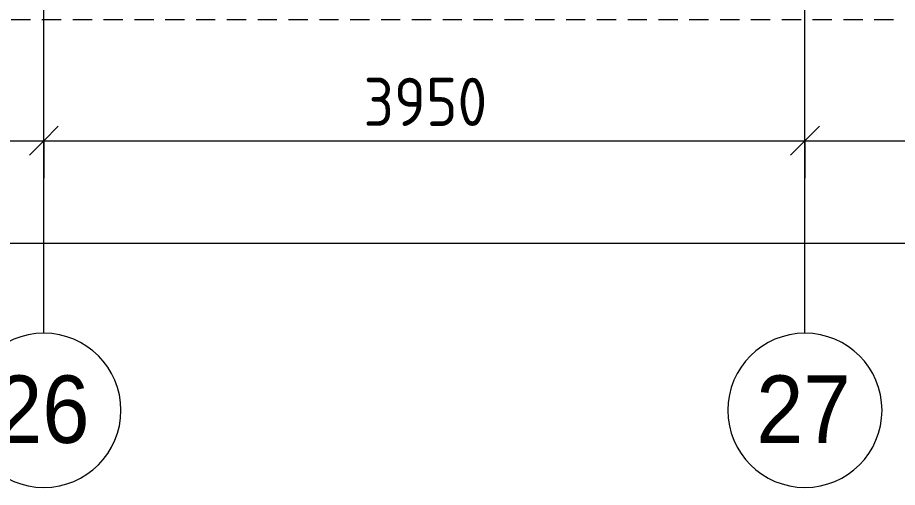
# Model space of a CAD drawing. Header units: millimetres. Extents: x 81037 to 284518, y -8553 to 29000.
# Drawn here: x 94524 to 99090, y -2706 to -269 of the extents above; entities that cross this region are included whole.
import ezdxf

# ---------------------------------------------------------------- set-up
doc = ezdxf.new("R2010")
doc.units = ezdxf.units.MM
doc.linetypes.add('200_ШТРИХ__ш1_п0_6_', pattern=[160, 100, -60])
for name, color, linetype, lineweight in [('A-ANNO-DIMS', 7, 'Continuous', 9), ('A-ANNO-DIMS-100', 7, 'Continuous', 9), ('A-DETL-MBND-1', 7, '200_ШТРИХ__ш1_п0_6_', 9), ('Оси', 7, 'Continuous', 9), ('Оси-1', 7, 'Continuous', 20)]:
    doc.layers.add(name, color=color, linetype=linetype, lineweight=lineweight)
doc.styles.add('Arial', font='arial.ttf', dxfattribs={"width": 0.9, "height": 350})
doc.styles.add('ISOCPEUR', font='isocpeur.ttf', dxfattribs={"width": 0.9, "height": 250})
doc.dimstyles.new('ISO-2_5_0_9К_БОЛЬШОЙ', dxfattribs={"dimscale": 304.8, "dimtxt": 248.995294, "dimasz": 0.492126, "dimexe": 0.393701, "dimexo": 0.984252, "dimgap": 0, "dimtad": 1, "dimdec": 0, "dimrnd": 10, "dimzin": 0, "dimdsep": 46, "dimtxsty": 'ISOCPEUR', "dimblk1": 'OBLIQUE', "dimblk2": 'OBLIQUE', "dimsah": 1, "dimcen": 0.09, "dimdle": 0.393701, "dimazin": 0, "dimtfac": 1, "dimtdec": 4, "dimtix": 1, "dimtmove": 0, "dimatfit": 3, "dimfxl": 1, "dimtvp": 1, "dimtolj": 1, "dimtzin": 0, "dimarcsym": 2})

# ---------------------------------------------------------------- blocks, each defined once
blk = doc.blocks.new('Ось сетки - D8-29747960-План монтажа стен и перегородок 2 этажа в осях 23_33')
at = {"layer": 'Оси-1'}
for start, end in [(360, 180), (180, 360)]:
    blk.add_arc((0, 0), 4, start, end, dxfattribs=at)
blk = doc.blocks.new('DIMBLOCK17-План монтажа стен и перегородок 2 этажа в осях 23_33')
at = {"layer": 'A-ANNO-DIMS-100'}
for p, q in [((92860, -1101.7), (92860, -787.7)), ((94660, -1101.7), (94660, -787.7)), ((92860, -907.7), (94660, -907.7)), ((92860, -907.7), (92860, -1101.7)), ((94660, -907.7), (94660, -1101.7))]:
    blk.add_line(p, q, dxfattribs=at)
at = {"layer": 'A-ANNO-DIMS-100', "lineweight": 20}
for p, q in [((92860, -907.7), (92935, -832.7)), ((94660, -907.7), (94735, -832.7)), ((92860, -907.7), (92785, -982.7)), ((94660, -907.7), (94585, -982.7))]:
    blk.add_line(p, q, dxfattribs=at)
at = {"layer": 'A-ANNO-DIMS-100', "color": 0, "insert": (93465.5, -581.1), "char_height": 250, "width": 706.764, "attachment_point": 1, "line_spacing_factor": 1.149209, "style": 'ISOCPEUR'}
blk.add_mtext('1800', dxfattribs=at)
blk = doc.blocks.new('_Oblique')
at = {"color": 0, "linetype": 'ByBlock', "lineweight": -2}
blk.add_line((-0.5, -0.5), (0.5, 0.5), dxfattribs=at)
blk = doc.blocks.new('DIMBLOCK18-План монтажа стен и перегородок 2 этажа в осях 23_33')
at = {"layer": 'A-ANNO-DIMS-100'}
for p, q in [((94660, -1101.7), (94660, -787.7)), ((98610, -1101.7), (98610, -787.7)), ((94660, -907.7), (98610, -907.7)), ((94660, -907.7), (94660, -1101.7)), ((98610, -907.7), (98610, -1101.7))]:
    blk.add_line(p, q, dxfattribs=at)
at = {"layer": 'A-ANNO-DIMS-100', "lineweight": 20}
for p, q in [((94660, -907.7), (94735, -832.7)), ((98610, -907.7), (98685, -832.7)), ((94660, -907.7), (94585, -982.7)), ((98610, -907.7), (98535, -982.7))]:
    blk.add_line(p, q, dxfattribs=at)
at = {"layer": 'A-ANNO-DIMS-100', "color": 0, "insert": (96319, -581.1), "char_height": 250, "width": 758.478, "attachment_point": 1, "line_spacing_factor": 1.149209, "style": 'ISOCPEUR'}
blk.add_mtext('3950', dxfattribs=at)
blk = doc.blocks.new('DIMBLOCK19-План монтажа стен и перегородок 2 этажа в осях 23_33')
at = {"layer": 'A-ANNO-DIMS-100'}
for p, q in [((98610, -1101.7), (98610, -787.7)), ((100710, -1101.7), (100710, -787.7)), ((98610, -907.7), (100710, -907.7)), ((98610, -907.7), (98610, -1101.7)), ((100710, -907.7), (100710, -1101.7))]:
    blk.add_line(p, q, dxfattribs=at)
at = {"layer": 'A-ANNO-DIMS-100', "lineweight": 20}
for p, q in [((98610, -907.7), (98685, -832.7)), ((100710, -907.7), (100785, -832.7)), ((98610, -907.7), (98535, -982.7)), ((100710, -907.7), (100635, -982.7))]:
    blk.add_line(p, q, dxfattribs=at)
at = {"layer": 'A-ANNO-DIMS-100', "color": 0, "insert": (99365.5, -581.1), "char_height": 250, "width": 706.764, "attachment_point": 1, "line_spacing_factor": 1.149209, "style": 'ISOCPEUR'}
blk.add_mtext('2100', dxfattribs=at)
blk = doc.blocks.new('DIMBLOCK26-План монтажа стен и перегородок 2 этажа в осях 23_33')
at = {"layer": 'A-ANNO-DIMS-100'}
for p, q in [((84560, -1632.5), (84560, -1318.5)), ((125010, -1632.5), (125010, -1318.5)), ((84440, -1438.5), (125130, -1438.5)), ((84560, -1438.5), (84560, -1632.5)), ((125010, -1438.5), (125010, -1632.5))]:
    blk.add_line(p, q, dxfattribs=at)
at = {"layer": 'A-ANNO-DIMS-100', "lineweight": 20}
for p, q in [((84560, -1438.5), (84635, -1363.5)), ((125010, -1438.5), (125085, -1363.5)), ((84560, -1438.5), (84485, -1513.5)), ((125010, -1438.5), (124935, -1513.5))]:
    blk.add_line(p, q, dxfattribs=at)
at = {"layer": 'A-ANNO-DIMS-100', "color": 0, "insert": (104366, -1111.9), "char_height": 250, "width": 1005.558, "attachment_point": 1, "line_spacing_factor": 1.149209, "style": 'ISOCPEUR'}
blk.add_mtext('40450', dxfattribs=at)

msp = doc.modelspace()

# ---------------------------------------------------------------- linework, layer by layer
at = {"layer": 'A-DETL-MBND-1'}
msp.add_line((108030, -280), (89180, -280), dxfattribs=at)
at = {"layer": 'Оси'}
for p, q in [((94660, -1906.3), (94660, 593.7)), ((98610, -1906.3), (98610, 593.7))]:
    msp.add_line(p, q, dxfattribs=at)

# ---------------------------------------------------------------- block references
at = {"layer": 'Оси-1', "xscale": 99.99999999999993, "yscale": 99.99999999999993, "zscale": 99.99999999999993}
for p in [(94660, -2306.3), (98610, -2306.3)]:
    msp.add_blockref('Ось сетки - D8-29747960-План монтажа стен и перегородок 2 этажа в осях 23_33', p, dxfattribs=at)

# ---------------------------------------------------------------- texts
at = {"layer": 'Оси', "char_height": 350, "width": 606.076, "attachment_point": 1, "style": 'Arial'}
for s, insert in [('26', (94407.4, -2125.6)), ('27', (98357.4, -2125.6))]:
    msp.add_mtext(s, dxfattribs=dict(at, insert=insert))

# ---------------------------------------------------------------- dimensions: what is measured, and where the dimension line sits
at = {"layer": 'A-ANNO-DIMS'}
for base, p1, p2, override, picture, middle in [((94660, -907.7), (92860, -801.7), (94660, -801.7), {"dimpost": '<>', "dimfxl": 1800}, 'DIMBLOCK17-План монтажа стен и перегородок 2 этажа в осях 23_33', (93760, -782.7)), ((98610, -907.7), (94660, -801.7), (98610, -801.7), {"dimpost": '<>', "dimfxl": 3950}, 'DIMBLOCK18-План монтажа стен и перегородок 2 этажа в осях 23_33', (96635, -782.7)), ((100710, -907.7), (98610, -801.7), (100710, -801.7), {"dimpost": '<>', "dimfxl": 2100}, 'DIMBLOCK19-План монтажа стен и перегородок 2 этажа в осях 23_33', (99660, -782.7)), ((125010, -1438.5), (84560, -1332.5), (125010, -1332.5), {"dimpost": '<>', "dimfxl": 40450}, 'DIMBLOCK26-План монтажа стен и перегородок 2 этажа в осях 23_33', (104785, -1313.5))]:
    dim = msp.add_linear_dim(base=base, p1=p1, p2=p2, dimstyle='ISO-2_5_0_9К_БОЛЬШОЙ', override=override, dxfattribs=at)
    dim.commit()
    dim.dimension.update_dxf_attribs({"geometry": picture, "text_midpoint": middle})

doc.saveas('drawing.dxf')
